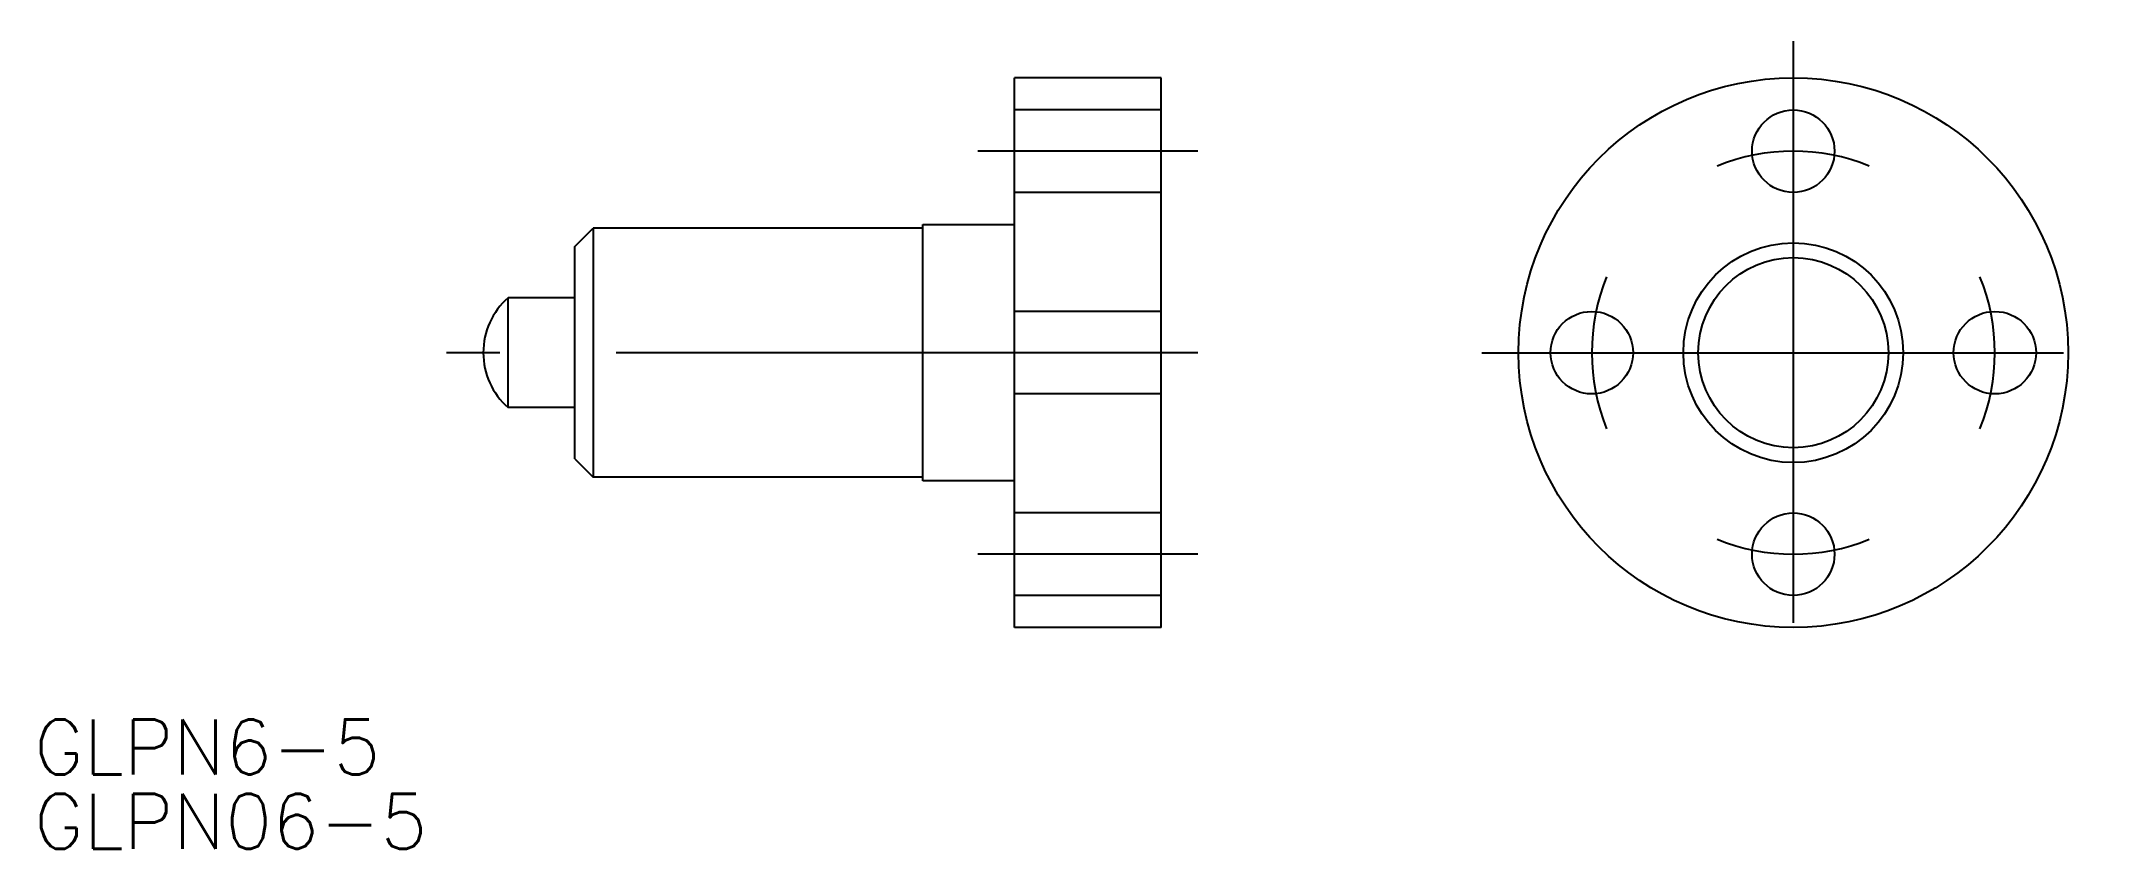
# Model space of a CAD drawing. Extents: x -96 to 17, y -27 to 17.
import ezdxf

# ---------------------------------------------------------------- set-up
doc = ezdxf.new("R2010")
doc.units = 0
doc.linetypes.add('CENTER', pattern=[50.8, 31.75, -6.35, 6.35, -6.35])
doc.linetypes.add('DASHED', pattern=[19.05, 12.7, -6.35])
doc.layers.get('0').update_dxf_attribs({"linetype": 'CONTINUOUS'})
doc.layers.add('CENTER', color=1, linetype='CENTER')
doc.styles.get("Standard").update_dxf_attribs({"font": 'txt.shx', "height": 3, "bigfont": 'bigfont.shx'})

msp = doc.modelspace()

# ---------------------------------------------------------------- linework, layer by layer
at = {"color": 7, "linetype": 'CONTINUOUS'}
for p, q in [((-42.51, -15), (-42.51, 15)), ((-34.51, 15), (-42.51, 15)), ((-34.51, -15), (-34.51, 15)), ((-66.51, 5.8), (-65.51, 6.8)), ((-47.51, 6.8), (-65.51, 6.8)), ((-65.51, 6.8), (-65.51, -6.8)), ((-47.51, -7), (-47.51, 7)), ((-47.51, 7), (-42.51, 7)), ((-66.51, -5.8), (-66.51, 5.8)), ((-70.15, -3), (-70.15, 3)), ((-66.51, 3), (-70.15, 3)), ((-66.51, -3), (-70.15, -3)), ((-66.51, -5.8), (-65.51, -6.8)), ((-47.51, -6.8), (-65.51, -6.8)), ((-42.51, -7), (-47.51, -7)), ((-34.51, -15), (-42.51, -15))]:
    msp.add_line(p, q, dxfattribs=at)
at = {"color": 3, "linetype": 'DASHED'}
for p, q in [((-34.51, 13.25), (-42.51, 13.25)), ((-34.51, 8.75), (-42.51, 8.75)), ((-34.51, 2.25), (-42.51, 2.25)), ((-34.51, -2.25), (-42.51, -2.25)), ((-34.51, -8.75), (-42.51, -8.75)), ((-34.51, -13.25), (-42.51, -13.25))]:
    msp.add_line(p, q, dxfattribs=at)
at = {"color": 7, "linetype": 'CONTINUOUS'}
for centre, radius in [((0, 0), 15), ((0, 11), 2.25), ((0, 0), 6), ((-11, 0), 2.25), ((11, 0), 2.25), ((0, -11), 2.25)]:
    msp.add_circle(centre, radius, dxfattribs=at)
at = {"color": 3, "linetype": 'CONTINUOUS'}
msp.add_circle((0, 0), 5.19, dxfattribs=at)
at = {"color": 7, "linetype": 'CONTINUOUS'}
msp.add_arc((-67.51, 0), 4, 131.4096, 228.5904, dxfattribs=at)
at = {"layer": 'CENTER', "color": 1, "linetype": 'CENTER'}
for p, q in [((0, 17), (0, -17)), ((-32.51, 11), (-44.51, 11)), ((-17, 0), (17, 0)), ((-32.51, 0), (-73.51, 0)), ((-32.51, -11), (-44.51, -11))]:
    msp.add_line(p, q, dxfattribs=at)
for start, end in [(67.8425, 112.1575), (157.8425, 202.1575), (337.8425, 22.1575), (247.8425, 292.1575)]:
    msp.add_arc((0, 0), 11, start, end, dxfattribs=at)

# ---------------------------------------------------------------- texts
at = {"color": 7, "linetype": 'CONTINUOUS'}
for s, p in [('GLPN6-5', (-96.02, -23.02)), ('GLPN06-5', (-96.02, -27.08))]:
    msp.add_text(s, height=3, dxfattribs=at).set_placement(p)

doc.saveas('drawing.dxf')
